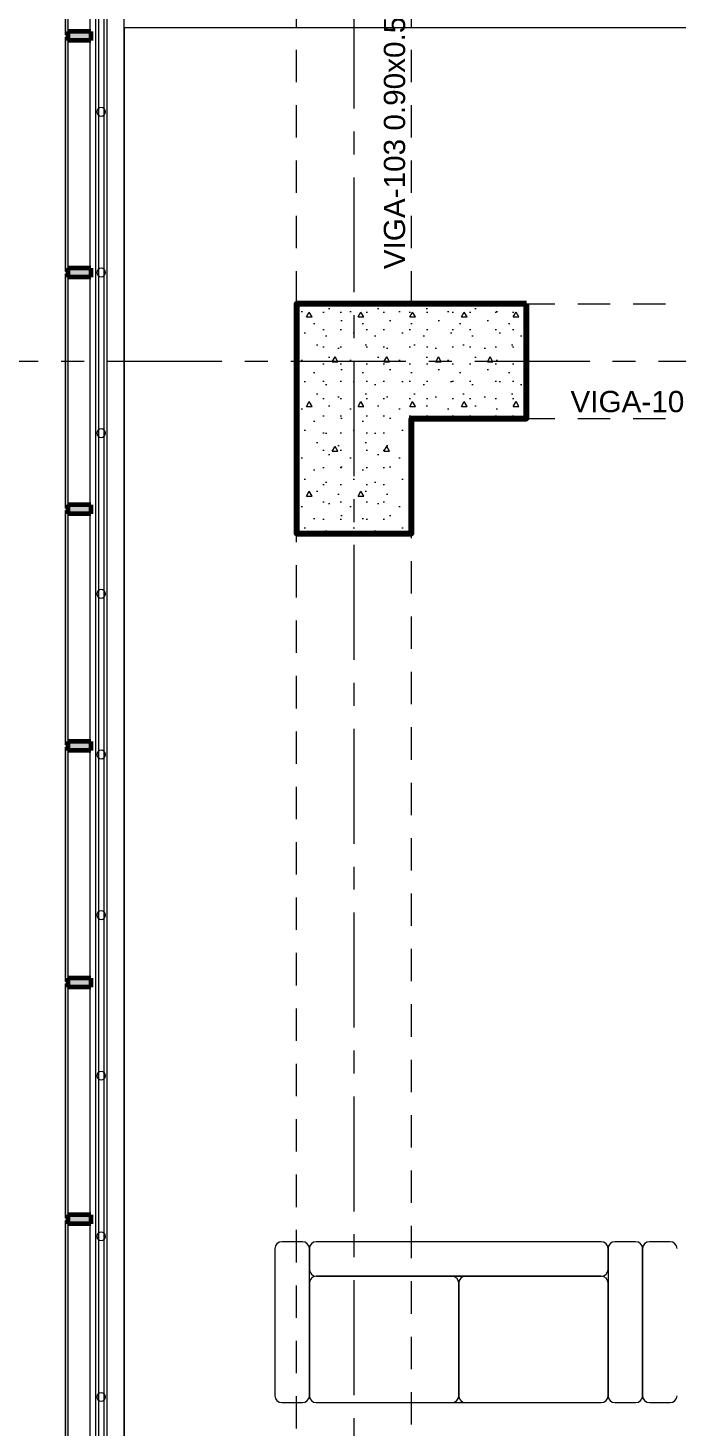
# Model space of a CAD drawing. Header units: inches. Extents: x -38 to 5698, y -33 to 92.
# Drawn here: x 192.9 to 195.73, y 12.51 to 18.6 of the extents above; entities that cross this region are included whole.
import ezdxf

# ---------------------------------------------------------------- set-up
doc = ezdxf.new("R2010")
doc.units = ezdxf.units.IN
doc.header["$MEASUREMENT"] = 0
doc.set_wipeout_variables(frame=1)
for name, pattern in [('Hidden Line', [0.195611, 0.141111, -0.0545]), ('Punto & Raya', [0.65, 0.5, -0.075, 0, -0.075]), ('Rayas', [0.282222, 0.141111, -0.141111]), ('Wipeout_Contour', [1, 0, -1])]:
    doc.linetypes.add(name, pattern=pattern)
for name, color, linetype in [('02 _ ARQ _ ALB _ Ejes Generales', 7, 'Continuous'), ('02 _ ARQ _ ALB _ Mobiliario', 7, 'Continuous'), ('02 _ ARQ _ ZON _ Espacio.3D', 7, 'Continuous'), ('08 _ STR _ EXT _ 06 Columnas', 7, 'Continuous'), ('08 _ STR _ EXT _ 07 Losa Aligerada', 7, 'Continuous'), ('08 _ STR _ EXT _ 09 Vigas', 7, 'Continuous'), ('Acabado - Muros', 7, 'Continuous'), ('Estructura - 04 MURO', 253, 'Continuous'), ('Interior - Escaleras & Barandillas', 7, 'Continuous'), ('Notas - Etiquetas', 251, 'Continuous')]:
    doc.layers.add(name, color=color, linetype=linetype)
doc.styles.add('Estilo_Generado_4', font='swisse.ttf')

msp = doc.modelspace()

# ---------------------------------------------------------------- hatches: boundary and pattern name
at = {"layer": '08 _ STR _ EXT _ 06 Columnas', "linetype": 'Continuous', "lineweight": 9}
h = msp.add_hatch(dxfattribs=at)
h.set_pattern_fill('HORMIGÓN_EN_MASA_0002', style=0, pattern_type=2)
h.set_pattern_definition([(0, (185.00002, 3e-09), (0, 0.3897114), [0.024375, -0.200625]), (0, (185.11252, 0.19486), (0, 0.3897114), [0.024375, -0.200625]), (60, (185.00002, 3e-09), (-0.3375, 0.194856), [0.024375, -0.200625]), (60, (185.22502, 3e-09), (-0.3375, 0.194856), [0.024375, -0.200625]), (120, (185.0244, 3e-09), (0.3375, 0.194856), [0.024375, -0.200625]), (120, (185.2494, 3e-09), (0.3375, 0.194856), [0.024375, -0.200625]), (0, (185.00002, 0.0375), (0, 0.075), [0, -0.075, 0, -0.1125]), (45, (185.03752, 0.0375), (-0.053033, 0.053033), [0, -0.05625, 0, -0.09375])])
h.paths.add_polyline_path([(195.07, 17.4), (194.07, 17.4), (194.07, 16.4), (194.57, 16.4), (194.57, 16.9), (195.07, 16.9)])
at = {"layer": 'Acabado - Muros', "linetype": 'Continuous', "lineweight": 9}
for points in [[(193.065, 19.59), (193.065, 18.57), (193.075, 18.57), (193.075, 19.59)], [(193.065, 18.56), (193.065, 17.54), (193.075, 17.54), (193.075, 18.56)], [(193.065, 17.53), (193.065, 16.51), (193.075, 16.51), (193.075, 17.53)], [(193.065, 16.5), (193.065, 15.48), (193.075, 15.48), (193.075, 16.5)], [(193.065, 15.47), (193.065, 14.45), (193.075, 14.45), (193.075, 15.47)], [(193.065, 14.44), (193.065, 13.42), (193.075, 13.42), (193.075, 14.44)], [(193.065, 13.41), (193.065, 12.39), (193.075, 12.39), (193.075, 13.41)]]:
    msp.add_hatch(color=250, dxfattribs=at).paths.add_polyline_path(points)

# ---------------------------------------------------------------- linework, layer by layer
at = {"layer": '02 _ ARQ _ ALB _ Ejes Generales', "color": 252, "linetype": 'Punto & Raya', "lineweight": 13}
msp.add_line((194.32, 3.05), (194.32, 44.9), dxfattribs=at)
at = {"layer": '02 _ ARQ _ ALB _ Mobiliario', "color": 175, "linetype": 'Continuous', "lineweight": 13}
for p, q in [((193.9755, 13.2877), (193.9755, 12.6477)), ((194.0955, 13.3177), (194.0055, 13.3177)), ((194.1255, 13.2877), (194.1255, 13.1977)), ((194.1255, 12.6477), (194.1255, 13.2877)), ((195.3955, 13.3177), (194.1555, 13.3177)), ((195.4255, 13.1977), (195.4255, 13.2877)), ((195.4255, 13.2877), (195.4255, 12.6477)), ((195.5455, 13.3177), (195.4555, 13.3177)), ((195.5755, 12.6477), (195.5755, 13.2877)), ((195.5755, 13.2877), (195.5755, 12.6477)), ((195.6955, 13.3177), (195.6055, 13.3177)), ((194.7455, 13.1677), (194.1555, 13.1677)), ((195.3955, 13.1677), (194.1555, 13.1677)), ((194.1555, 13.1677), (195.3955, 13.1677)), ((195.3955, 13.1677), (194.8055, 13.1677)), ((194.1255, 13.1377), (194.1255, 12.6477)), ((194.1255, 13.1377), (194.1255, 12.6477)), ((194.7755, 12.6477), (194.7755, 13.1377)), ((194.7755, 13.1377), (194.7755, 12.6477)), ((195.4255, 12.6477), (195.4255, 13.1377)), ((195.4255, 12.6477), (195.4255, 13.1377)), ((194.0055, 12.6177), (194.0955, 12.6177)), ((194.1555, 12.6177), (194.7455, 12.6177)), ((194.1555, 12.6177), (195.3955, 12.6177)), ((194.8055, 12.6177), (195.3955, 12.6177)), ((195.4555, 12.6177), (195.5455, 12.6177)), ((195.6055, 12.6177), (195.6955, 12.6177))]:
    msp.add_line(p, q, dxfattribs=at)
for centre, start, end in [((194.0055, 13.2877), 90, 180), ((194.0955, 13.2877), 0, 90), ((194.1555, 13.2877), 90, 180), ((195.3955, 13.2877), 0, 90), ((195.4555, 13.2877), 90, 180), ((195.5455, 13.2877), 0, 90), ((195.6055, 13.2877), 90, 180), ((195.6955, 13.2877), 0, 90), ((194.1555, 13.1977), 180, 270), ((194.1555, 13.1377), 90, 180), ((194.1555, 13.1377), 90, 180), ((194.7455, 13.1377), 0, 90), ((194.8055, 13.1377), 90, 180), ((195.3955, 13.1977), 270, 0), ((195.3955, 13.1377), 0, 90), ((195.3955, 13.1377), 0, 90), ((194.0055, 12.6477), 180, 270), ((194.0955, 12.6477), 270, 0), ((194.1555, 12.6477), 180, 270), ((194.1555, 12.6477), 180, 270), ((194.7455, 12.6477), 270, 0), ((194.8055, 12.6477), 180, 270), ((195.3955, 12.6477), 270, 0), ((195.3955, 12.6477), 270, 0), ((195.4555, 12.6477), 180, 270), ((195.5455, 12.6477), 270, 0), ((195.6055, 12.6477), 180, 270), ((195.6955, 12.6477), 270, 0)]:
    msp.add_arc(centre, 0.03, start, end, dxfattribs=at)
at = {"layer": '02 _ ARQ _ ZON _ Espacio.3D', "color": 254, "linetype": 'Continuous', "lineweight": 0, "flags": 128}
for points in [[(205.0199, 6.5), (205.02, 18.6001), (193.32, 18.6001), (193.32, 6.5)], [(194.57, 16.4), (194.07, 16.4), (194.07, 17.4), (195.07, 17.4), (195.07, 16.9), (194.57, 16.9)]]:
    msp.add_lwpolyline(points, close=True, dxfattribs=at)
at = {"layer": '08 _ STR _ EXT _ 06 Columnas', "color": 7, "linetype": 'Continuous', "lineweight": 80, "flags": 128}
msp.add_lwpolyline([(195.07, 17.4), (194.07, 17.4), (194.07, 16.4), (194.57, 16.4), (194.57, 16.9), (195.07, 16.9)], close=True, dxfattribs=at)
at = {"layer": '08 _ STR _ EXT _ 07 Losa Aligerada', "color": 7, "linetype": 'Rayas', "lineweight": 18, "flags": 128}
msp.add_lwpolyline([(193.22, 11.97, 1.049431), (198.7936, 6.3), (209.6002, 6.3), (209.6002, 6.2005), (214.7981, 6.2005), (214.7981, 7.2), (222.07, 7.2), (222.07, 5.6637), (223.2699, 5.6637), (223.2699, 4.2), (228.3699, 4.2), (228.3699, 5.6637), (229.57, 5.6637), (229.57, 7.2), (236.57, 7.2), (236.57, 14.9999), (236.57, 15.1499), (236.5699, 15.1499), (236.5699, 15.7999), (236.57, 15.7999), (236.57, 18.1001), (236.57, 20.35), (234.07, 20.35), (231.67, 20.35), (231.67, 22.35), (231.67, 22.6), (231.67, 24.5), (231.67, 24.75), (231.67, 26.75), (236.57, 26.75), (236.57, 29.7), (236.57, 35.2005), (236.57, 39.9), (228.67, 39.9), (223.5529, 39.9), (223.5529, 40.9), (218.9324, 40.9), (218.9324, 39.9), (208.37, 39.9), (208.37, 41.4352), (207.42, 41.4352), (207.42, 42.9), (202.22, 42.9), (202.22, 41.4352), (201.2699, 41.4352), (201.2699, 39.9), (196.27, 39.9), (196.27, 41.1), (192.87, 41.1), (192.87, 37.7), (194.07, 37.7), (194.07, 33.9), (193.17, 33.9), (193.17, 21.2663), (193.22, 21.2663)], format="xyb", close=True, dxfattribs=at)
at = {"layer": '08 _ STR _ EXT _ 07 Losa Aligerada', "color": 7, "linetype": 'Continuous', "lineweight": 18, "flags": 128}
msp.add_lwpolyline([(208.37, 42.6544), (207.42, 42.6544), (207.42, 42.9), (202.22, 42.9), (202.22, 42.6544), (201.2699, 42.6544), (201.2699, 39.9), (196.1201, 39.9), (196.1201, 40.95), (193.02, 40.95), (193.02, 37.7), (194.1638, 37.7), (194.1638, 33.9), (193.17, 33.9), (193.17, 23.8932), (193.17, 6.3), (212.7179, 6.3)], dxfattribs=at)
at = {"layer": '08 _ STR _ EXT _ 09 Vigas', "color": 251, "linetype": 'Hidden Line', "lineweight": 13}
for p, q in [((194.07, 17.4), (194.07, 29.7)), ((194.57, 17.4), (194.57, 29.7)), ((194.07, 7.2), (194.07, 17.4)), ((194.57, 17.4), (215.07, 17.4)), ((194.57, 16.9), (201.07, 16.9)), ((194.57, 7.7), (194.57, 16.9))]:
    msp.add_line(p, q, dxfattribs=at)
at = {"layer": 'Acabado - Muros', "color": 7, "linetype": 'Continuous', "lineweight": 60}
for p, q in [((193.075, 18.585), (193.075, 18.545)), ((193.075, 17.555), (193.075, 17.515)), ((193.075, 16.525), (193.075, 16.485)), ((193.075, 15.495), (193.075, 15.455)), ((193.075, 14.465), (193.075, 14.425)), ((193.075, 13.435), (193.075, 13.395))]:
    msp.add_line(p, q, dxfattribs=at)
at = {"layer": 'Acabado - Muros', "color": 7, "linetype": 'Continuous', "lineweight": 13, "flags": 128}
for points in [[(193.065, 19.59), (193.075, 19.59), (193.075, 18.57), (193.065, 18.57)], [(193.065, 18.56), (193.075, 18.56), (193.075, 17.54), (193.065, 17.54)], [(193.065, 17.53), (193.075, 17.53), (193.075, 16.51), (193.065, 16.51)], [(193.065, 16.5), (193.075, 16.5), (193.075, 15.48), (193.065, 15.48)], [(193.065, 15.47), (193.075, 15.47), (193.075, 14.45), (193.065, 14.45)], [(193.065, 14.44), (193.075, 14.44), (193.075, 13.42), (193.065, 13.42)], [(193.065, 13.41), (193.075, 13.41), (193.075, 12.39), (193.065, 12.39)]]:
    msp.add_lwpolyline(points, close=True, dxfattribs=at)

# ---------------------------------------------------------------- texts
at = {"layer": 'Notas - Etiquetas', "color": 8, "linetype": 'Continuous', "lineweight": 13, "insert": (194.5435, 17.55), "char_height": 0.0925, "attachment_point": 7, "rotation": 90, "style": 'Estilo_Generado_4'}
msp.add_mtext('\\A1;{\\pql;\\fSwis721 Ex BT|b0|i0|c0|p34;VIGA-103\\fSwis721 Ex BT|b0|i0|c0|p34; \\fSwis721 Ex BT|b0|i0|c0|p34;0.90\\fSwis721 Ex BT|b0|i0|c0|p34;x\\fSwis721 Ex BT|b0|i0|c0|p34;0.50\\fSwis721 Ex BT|b0|i0|c0|p34;m}', dxfattribs=at)
at = {"layer": 'Notas - Etiquetas', "color": 8, "linetype": 'Continuous', "lineweight": 13, "insert": (195.2619, 16.9267), "char_height": 0.0925, "attachment_point": 7, "style": 'Estilo_Generado_4'}
msp.add_mtext('\\A1;{\\pql;\\fSwis721 Ex BT|b0|i0|c0|p34;VIGA-101\\fSwis721 Ex BT|b0|i0|c0|p34; \\fSwis721 Ex BT|b0|i0|c0|p34;0.60\\fSwis721 Ex BT|b0|i0|c0|p34;x\\fSwis721 Ex BT|b0|i0|c0|p34;0.50\\fSwis721 Ex BT|b0|i0|c0|p34;m}', dxfattribs=at)

# ---------------------------------------------------------------- next in the draw order: wipeouts: each hides what was drawn before it
at = {"color": 254, "linetype": 'Wipeout_Contour', "lineweight": 0, "ltscale": 6465.790652}
msp.add_wipeout([(193.32, 6.45), (193.32, 22.4805), (193.17, 22.4805), (193.17, 6.45)], dxfattribs=at).dxf.layer = 'Estructura - 04 MURO'

# ---------------------------------------------------------------- next in the draw order: hatches: boundary and pattern name
at = {"layer": 'Acabado - Muros', "linetype": 'Continuous', "lineweight": 0}
for points in [[(193.175, 18.585), (193.075, 18.585), (193.075, 18.545), (193.175, 18.545)], [(193.175, 17.555), (193.075, 17.555), (193.075, 17.515), (193.175, 17.515)], [(193.175, 16.525), (193.075, 16.525), (193.075, 16.485), (193.175, 16.485)], [(193.175, 15.495), (193.075, 15.495), (193.075, 15.455), (193.175, 15.455)], [(193.175, 14.465), (193.075, 14.465), (193.075, 14.425), (193.175, 14.425)], [(193.175, 13.435), (193.075, 13.435), (193.075, 13.395), (193.175, 13.395)]]:
    msp.add_hatch(color=254, dxfattribs=at).paths.add_polyline_path(points)

# ---------------------------------------------------------------- next in the draw order: linework, layer by layer
at = {"layer": '02 _ ARQ _ ALB _ Ejes Generales', "color": 252, "linetype": 'Punto & Raya', "lineweight": 13}
msp.add_line((190.8454, 17.15), (196.8454, 17.15), dxfattribs=at)
at = {"layer": 'Acabado - Muros', "color": 7, "linetype": 'Continuous', "lineweight": 60}
for p, q in [((193.175, 18.585), (193.075, 18.585)), ((193.175, 18.585), (193.175, 18.545)), ((193.175, 18.545), (193.075, 18.545)), ((193.175, 17.555), (193.075, 17.555)), ((193.175, 17.555), (193.175, 17.515)), ((193.175, 17.515), (193.075, 17.515)), ((193.175, 16.525), (193.075, 16.525)), ((193.175, 16.525), (193.175, 16.485)), ((193.175, 16.485), (193.075, 16.485)), ((193.175, 15.495), (193.075, 15.495)), ((193.175, 15.495), (193.175, 15.455)), ((193.175, 15.455), (193.075, 15.455)), ((193.175, 14.465), (193.075, 14.465)), ((193.175, 14.465), (193.175, 14.425)), ((193.175, 14.425), (193.075, 14.425)), ((193.175, 13.435), (193.075, 13.435)), ((193.175, 13.395), (193.075, 13.395)), ((193.175, 13.435), (193.175, 13.395))]:
    msp.add_line(p, q, dxfattribs=at)
at = {"layer": 'Estructura - 04 MURO', "color": 7, "linetype": 'Continuous', "lineweight": 13, "flags": 128}
for points in [[(193.17, 22.4805), (193.17, 6.45)], [(193.32, 6.45), (193.32, 22.4805)]]:
    msp.add_lwpolyline(points, dxfattribs=at)
at = {"layer": 'Interior - Escaleras & Barandillas', "color": 161, "linetype": 'Continuous', "lineweight": 13}
for p, q in [((193.195, 24.5272), (193.195, 6.3625)), ((193.2075, 24.5272), (193.2075, 6.3375)), ((193.2075, 24.5272), (193.2075, 6.3375)), ((193.2075, 24.5272), (193.2075, 6.3375)), ((193.2325, 6.3625), (193.2325, 24.5272)), ((193.2325, 6.3625), (193.2325, 24.5272)), ((193.2325, 6.3625), (193.2325, 24.5272)), ((193.245, 6.3625), (193.245, 24.5272))]:
    msp.add_line(p, q, dxfattribs=at)
at = {"layer": 'Interior - Escaleras & Barandillas', "color": 161, "linetype": 'Continuous', "lineweight": 13, "flags": 128}
for points in [[(193.2387, 18.2351, 1), (193.2012, 18.2351, 1)], [(193.2387, 17.536, 1), (193.2012, 17.536, 1)], [(193.2387, 16.8368, 1), (193.2012, 16.8368, 1)], [(193.2387, 16.1377, 1), (193.2012, 16.1377, 1)], [(193.2387, 15.4386, 1), (193.2012, 15.4386, 1)], [(193.2387, 14.7395, 1), (193.2012, 14.7395, 1)], [(193.2387, 14.0404, 1), (193.2012, 14.0404, 1)], [(193.2387, 13.3412, 1), (193.2012, 13.3412, 1)], [(193.2387, 12.6421, 1), (193.2012, 12.6421, 1)]]:
    msp.add_lwpolyline(points, format="xyb", close=True, dxfattribs=at)

doc.saveas('drawing.dxf')
